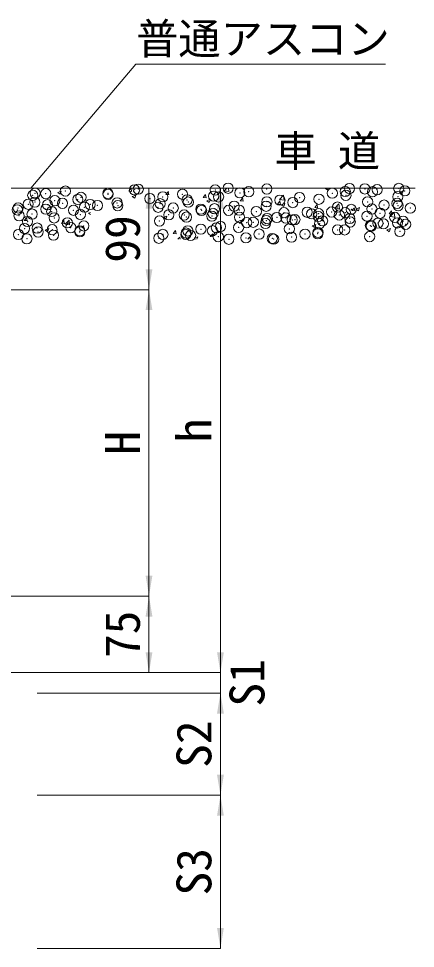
# Model space of a CAD drawing. Units: millimetres at full size, sheet at 1:20. Extents: x 62447 to 85128, y -7246 to 532.
# Drawn here: x 68433 to 68822, y -3648 to -2738 of the extents above; entities that cross this region are included whole.
import ezdxf
from ezdxf.enums import TextEntityAlignment as Align

# ---------------------------------------------------------------- set-up
doc = ezdxf.new("R2010")
doc.units = ezdxf.units.MM
doc.header["$LTSCALE"] = 20
doc.header["$PDMODE"] = 32
doc.header["$PDSIZE"] = 10
for name, color, linetype, lineweight in [('ハッチング', 7, 'Continuous', 5), ('基礎', 3, 'Continuous', 13), ('寸法線', 7, 'Continuous', 9), ('引出線', 4, 'Continuous', 9)]:
    doc.layers.add(name, color=color, linetype=linetype, lineweight=lineweight)
doc.layers.add('文字', color=7, linetype='Continuous')
doc.styles.add('ＭＳ ゴシック', font='')
doc.styles.get('ＭＳ ゴシック').set_extended_font_data('MS Gothic')

# ---------------------------------------------------------------- blocks, each defined once
blk = doc.blocks.new('filled_arrow')
at = {"color": 0, "linetype": 'Continuous', "lineweight": -2}
blk.add_solid([(7.5, 1.25), (0, 0), (7.5, -1.25)], dxfattribs=at)

msp = doc.modelspace()

# ---------------------------------------------------------------- linework, layer by layer
at = {"layer": 'ハッチング'}
for p, q in [((68541.38, -2906.44), (68543.73, -2903.64)), ((68544.24, -2906.74), (68543.67, -2903.64)), ((68634.97, -2906.17), (68637.39, -2903.64)), ((68639.45, -2906.88), (68639.07, -2903.64)), ((68733.66, -2903.64), (68736.02, -2905.24)), ((68736.02, -2905.23), (68736.56, -2903.64)), ((68471.8, -2907.71), (68474.32, -2909.41)), ((68471.81, -2907.68), (68475.37, -2906.32)), ((68474.32, -2909.41), (68475.35, -2906.34)), ((68541.38, -2906.45), (68544.41, -2906.71)), ((68544.8, -2911.78), (68547.33, -2913.48)), ((68544.81, -2911.75), (68548.37, -2910.38)), ((68547.33, -2913.48), (68548.36, -2910.41)), ((68577.81, -2909.63), (68580.26, -2906.71)), ((68577.81, -2909.63), (68580.85, -2909.9)), ((68580.68, -2909.93), (68580.09, -2906.75)), ((68614.25, -2912.82), (68616.7, -2909.9)), ((68614.25, -2912.82), (68617.29, -2913.09)), ((68617.12, -2913.12), (68616.53, -2909.93)), ((68634.94, -2906.11), (68639.46, -2906.81)), ((68650.69, -2916.01), (68653.14, -2913.09)), ((68653.56, -2916.31), (68652.97, -2913.12)), ((68689.18, -2914.58), (68693.14, -2910.46)), ((68693.66, -2915.28), (68693.1, -2910.46)), ((68806.5, -2907.6), (68809.03, -2909.3)), ((68806.52, -2907.57), (68810.07, -2906.2)), ((68809.03, -2909.3), (68810.06, -2906.23)), ((68617.81, -2915.85), (68620.33, -2917.55)), ((68617.82, -2915.82), (68621.38, -2914.45)), ((68620.33, -2917.55), (68621.36, -2914.48)), ((68650.69, -2916.01), (68653.72, -2916.28)), ((68687.12, -2919.2), (68689.57, -2916.28)), ((68687.12, -2919.2), (68690.16, -2919.46)), ((68689.15, -2914.52), (68693.67, -2915.22)), ((68689.99, -2919.49), (68689.4, -2916.31)), ((68690.81, -2919.92), (68693.34, -2921.62)), ((68690.83, -2919.89), (68694.38, -2918.52)), ((68693.34, -2921.62), (68694.37, -2918.55)), ((68723.56, -2922.38), (68726.01, -2919.46)), ((68723.56, -2922.39), (68726.6, -2922.65)), ((68726.43, -2922.68), (68725.84, -2919.5)), ((68743.4, -2922.99), (68747.35, -2918.86)), ((68747.88, -2923.69), (68747.32, -2918.87)), ((68502.12, -2928.16), (68504.04, -2929.46)), ((68502.13, -2928.13), (68504.04, -2927.4)), ((68575.14, -2932.2), (68578.69, -2930.84)), ((68577.65, -2933.93), (68578.68, -2930.87)), ((68743.37, -2922.93), (68747.89, -2923.63)), ((68760, -2925.57), (68762.45, -2922.65)), ((68760, -2925.57), (68763.03, -2925.84)), ((68762.87, -2925.87), (68762.28, -2922.69)), ((68763.82, -2923.98), (68766.35, -2925.69)), ((68763.83, -2923.95), (68767.39, -2922.59)), ((68766.35, -2925.69), (68767.38, -2922.62)), ((68796.43, -2928.76), (68798.88, -2925.84)), ((68796.43, -2928.76), (68799.47, -2929.03)), ((68797.58, -2931.34), (68802.1, -2932.04)), ((68797.61, -2931.4), (68801.57, -2927.27)), ((68799.3, -2929.06), (68798.72, -2925.87)), ((68802.09, -2932.1), (68801.53, -2927.28)), ((68439.11, -2935.09), (68441.56, -2932.17)), ((68439.11, -2935.09), (68442.15, -2935.36)), ((68441.98, -2935.39), (68441.4, -2932.21)), ((68475.55, -2938.28), (68478, -2935.36)), ((68475.55, -2938.28), (68478.59, -2938.55)), ((68478.42, -2938.58), (68477.83, -2935.39)), ((68479.03, -2938.78), (68483.54, -2939.48)), ((68479.05, -2938.84), (68483.01, -2934.72)), ((68483.53, -2939.54), (68482.97, -2934.72)), ((68575.12, -2932.23), (68577.65, -2933.94)), ((68648.13, -2936.3), (68650.66, -2938)), ((68648.14, -2936.27), (68651.7, -2934.91)), ((68650.66, -2938), (68651.69, -2934.93)), ((68721.14, -2940.37), (68723.66, -2942.07)), ((68721.15, -2940.34), (68724.71, -2938.97)), ((68723.66, -2942.07), (68724.69, -2939)), ((68459.44, -2944.55), (68461.96, -2946.25)), ((68459.45, -2944.52), (68463.01, -2943.15)), ((68461.96, -2946.25), (68462.99, -2943.18)), ((68584.86, -2947.84), (68587.31, -2944.92)), ((68584.86, -2947.85), (68587.9, -2948.11)), ((68587.73, -2948.14), (68587.14, -2944.96)), ((68621.3, -2951.03), (68623.75, -2948.11)), ((68624.17, -2951.33), (68623.58, -2948.15)), ((68794.14, -2944.44), (68796.67, -2946.14)), ((68794.16, -2944.41), (68797.71, -2943.04)), ((68796.67, -2946.14), (68797.7, -2943.07)), ((68589.42, -2953.64), (68591.44, -2951.53)), ((68591.65, -2953.64), (68591.4, -2951.54)), ((68605.45, -2952.68), (68606.86, -2953.64)), ((68605.46, -2952.66), (68609.02, -2951.29)), ((68608.22, -2953.64), (68609, -2951.32)), ((68621.3, -2951.03), (68624.33, -2951.3)), ((68658.22, -2953.64), (68660.18, -2951.3)), ((68660.44, -2953.64), (68660.02, -2951.33))]:
    msp.add_line(p, q, dxfattribs=at)
for p in [(68449.7, -2908.59), (68460.08, -2908.9), (68479.32, -2906.37), (68521.03, -2908.69), (68547.11, -2905.12), (68550.75, -2904.49), (68626.11, -2905.32), (68638.83, -2903.64), (68650.28, -2908.14), (68659.03, -2907.01), (68676.66, -2904.33), (68740.83, -2908.49), (68753.55, -2906.82), (68757.61, -2903.89), (68772.79, -2904.28), (68780.25, -2907.02), (68784.73, -2905.03), (68805.91, -2903.77), (68811.85, -2906.18), (68447.36, -2910.57), (68449.42, -2917.24), (68468.98, -2915.75), (68491.5, -2914.66), (68494.64, -2912.5), (68521.13, -2909.58), (68529.99, -2917.97), (68562.08, -2913.75), (68574.79, -2912.07), (68594.03, -2909.54), (68598.54, -2914.97), (68599.78, -2917.18), (68624.62, -2911.39), (68629.41, -2912.1), (68676.79, -2916.92), (68689.51, -2915.25), (68702.13, -2917.66), (68708.75, -2912.71), (68727.79, -2914.41), (68754.17, -2910.6), (68775.44, -2916.98), (68805.06, -2911.9), (68432.25, -2924.83), (68433.01, -2922.92), (68442.9, -2919.33), (68460.13, -2924.07), (68461.88, -2919.75), (68465.95, -2926.4), (68476.54, -2918.39), (68487.25, -2925.21), (68498.04, -2922.18), (68503.66, -2919.53), (68510.75, -2920.5), (68530.78, -2920.68), (68570.15, -2922.27), (68572.15, -2918.77), (68585.01, -2922.97), (68612.13, -2924.12), (68612.75, -2925.35), (68625.47, -2923.68), (68639.25, -2925.26), (68644.71, -2921.14), (68649.66, -2925.05), (68666.37, -2926.41), (68676.04, -2921.24), (68716.19, -2927.15), (68740.18, -2926.85), (68745.81, -2922.07), (68759.42, -2924.32), (68779.64, -2923.94), (68791.51, -2920.1), (68804.22, -2918.42), (68805.3, -2920.68), (68817.24, -2923.05), (68434, -2930.61), (68442.28, -2936.24), (68446.71, -2928.93), (68468.36, -2932.66), (68494.02, -2929.41), (68571.53, -2935.69), (68580.67, -2929.58), (68595.72, -2929.79), (68597.92, -2931.88), (68622.84, -2930.94), (68624, -2928.3), (68649.96, -2932.09), (68676.14, -2935.28), (68677.08, -2933.23), (68686.56, -2932.24), (68693.48, -2927.55), (68695.38, -2932.75), (68701.51, -2934.57), (68704.19, -2934.38), (68720.6, -2928.7), (68727.17, -2931.32), (68727.47, -2928.53), (68731.31, -2935.52), (68747.72, -2929.84), (68753.55, -2927.51), (68757.98, -2933.22), (68774.84, -2930.99), (68787.61, -2928.13), (68801.96, -2932.14), (68810.1, -2935.92), (68439.31, -2943.06), (68451.65, -2942.61), (68466.43, -2944.21), (68481.28, -2937.52), (68484.67, -2942.21), (68493.55, -2945.36), (68497.39, -2940.54), (68599.39, -2945.39), (68612.1, -2943.71), (68623.38, -2945.21), (68627.31, -2942.41), (68631.34, -2941.18), (68649.04, -2941.96), (68656.93, -2937.32), (68663.43, -2936.96), (68675.43, -2938.15), (68698.73, -2943.39), (68728.36, -2938.31), (68746.06, -2944.36), (68752.94, -2944.42), (68758.43, -2936.67), (68778.14, -2940.13), (68779.02, -2940.85), (68785.55, -2937.81), (68790.86, -2938.46), (68804.68, -2937.59), (68812.67, -2938.96), (68433.35, -2948.97), (68441.66, -2953.15), (68452.59, -2946.44), (68467.75, -2949.58), (68493.41, -2946.32), (68570.92, -2952.6), (68574.9, -2948.79), (68597.3, -2948.79), (68597.68, -2947.49), (68602.02, -2949.94), (68629.14, -2951.08), (68639.48, -2953.56), (68656.26, -2952.23), (68669.11, -2948.48), (68682.02, -2952.79), (68683.38, -2953.38), (68700.89, -2951.48), (68714.1, -2948.56), (68726.55, -2948.23), (68726.82, -2946.89), (68777.39, -2951), (68807.01, -2945.91)]:
    msp.add_point(p, dxfattribs=at)
at = {"layer": '基礎'}
msp.add_line((68331.68, -2903.64), (68822.09, -2903.64), dxfattribs=at)
at = {"layer": '寸法線'}
for p, q in [((68351.68, -2903.64), (68631.24, -2903.64)), ((68351.68, -2903.64), (68561.24, -2903.64)), ((68561.24, -2903.64), (68561.24, -3002.94)), ((68631.24, -2903.64), (68631.24, -3377.94)), ((68351.68, -3002.94), (68561.24, -3002.94)), ((68351.68, -3002.94), (68561.24, -3002.94)), ((68561.24, -3002.94), (68561.24, -3302.94)), ((68351.68, -3302.94), (68561.24, -3302.94)), ((68351.68, -3302.94), (68561.24, -3302.94)), ((68561.24, -3302.94), (68561.24, -3377.94)), ((68631.24, -3337.94), (68631.24, -3437.94)), ((68351.68, -3377.94), (68561.24, -3377.94)), ((68351.68, -3377.94), (68631.24, -3377.94)), ((68351.68, -3377.94), (68631.24, -3377.94)), ((68451.68, -3397.94), (68631.24, -3397.94)), ((68451.68, -3397.94), (68631.24, -3397.94)), ((68631.24, -3397.94), (68631.24, -3497.94)), ((68451.68, -3497.94), (68631.24, -3497.94)), ((68451.68, -3497.94), (68631.24, -3497.94)), ((68631.24, -3497.94), (68631.24, -3647.94)), ((68451.68, -3647.94), (68631.24, -3647.94))]:
    msp.add_line(p, q, dxfattribs=at)
at = {"layer": '引出線'}
msp.add_lwpolyline([(68445.39, -2903.64), (68548.51, -2782.21), (68792.81, -2782.21)], dxfattribs=at)

# ---------------------------------------------------------------- block references
at = {"layer": '寸法線', "xscale": 2.67, "yscale": 2.67}
for p, rotation in [((68561.24, -2903.64), 270), ((68631.24, -2903.64), 270), ((68561.24, -3002.94), 90), ((68561.24, -3002.94), 270), ((68561.24, -3302.94), 90), ((68561.24, -3302.94), 270), ((68561.24, -3377.94), 90), ((68631.24, -3377.94), 90), ((68631.24, -3377.94), 90), ((68631.24, -3397.94), 270), ((68631.24, -3397.94), 270), ((68631.24, -3497.94), 90), ((68631.24, -3497.94), 270), ((68631.24, -3647.94), 90)]:
    msp.add_blockref('filled_arrow', p, dxfattribs=dict(at, rotation=rotation))
at = {"layer": '引出線', "xscale": 0.133, "yscale": 0.133, "rotation": 49.7}
msp.add_blockref('filled_arrow', (68445.39, -2903.64), dxfattribs=at)

# ---------------------------------------------------------------- texts
at = {"layer": '寸法線', "style": 'ＭＳ ゴシック'}
for s, p in [('99', (68535.24, -2953.29)), ('h', (68605.24, -3140.79)), ('H', (68535.24, -3152.94)), ('75', (68535.24, -3340.44)), ('S1', (68657.24, -3387.94)), ('S2', (68605.24, -3447.94)), ('S3', (68605.24, -3572.94))]:
    msp.add_text(s, height=34.18, rotation=90, dxfattribs=at).set_placement(p, align=Align.MIDDLE_CENTER)
at = {"layer": '引出線', "style": 'ＭＳ ゴシック'}
msp.add_text('普通アスコン', height=30.38, dxfattribs=at).set_placement((68548.51, -2742.02), align=Align.TOP_LEFT)
at = {"layer": '文字', "style": 'ＭＳ ゴシック'}
msp.add_text('車 道', height=30.38, dxfattribs=at).set_placement((68735.9, -2867.1), align=Align.MIDDLE_CENTER)

doc.saveas('drawing.dxf')
